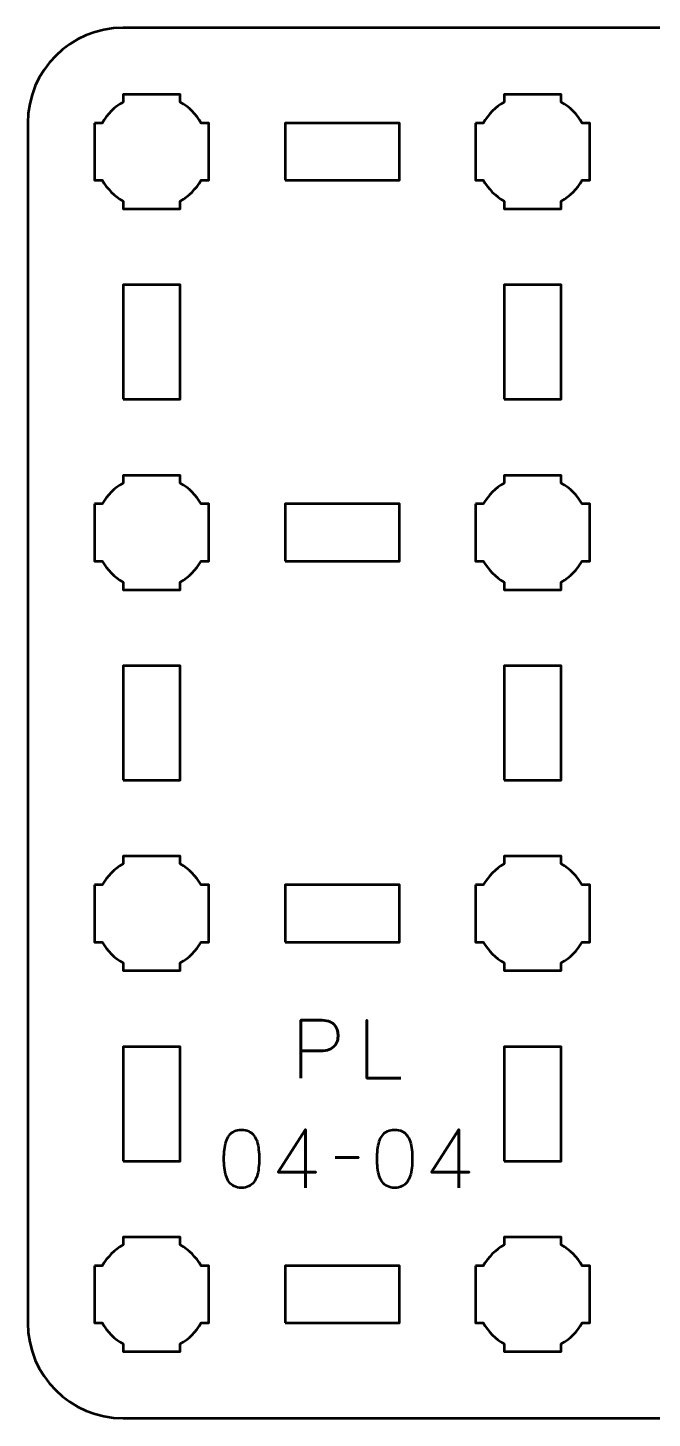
# Model space of a CAD drawing. Header units: centimetres. Extents: x -14.15 to -6.85, y -18.5 to -11.2.
# Drawn here: x -14.15 to -10.87, y -18.5 to -11.2 of the extents above; entities that cross this region are included whole.
import ezdxf

# ---------------------------------------------------------------- set-up
doc = ezdxf.new("R2010")
doc.units = ezdxf.units.CM
doc.header["$MEASUREMENT"] = 0
doc.layers.add('Layer 1', color=7, linetype='Continuous')

msp = doc.modelspace()

# ---------------------------------------------------------------- linework, layer by layer
at = {"layer": 'Layer 1', "lineweight": 53}
for points in [[(-12.8, -12), (-12.2, -12), (-12.2, -11.7), (-12.8, -11.7), (-12.8, -12)], [(-13.65, -13.15), (-13.35, -13.15), (-13.35, -12.55), (-13.65, -12.55), (-13.65, -13.15)], [(-11.65, -13.15), (-11.35, -13.15), (-11.35, -12.55), (-11.65, -12.55), (-11.65, -13.15)], [(-12.8, -14), (-12.2, -14), (-12.2, -13.7), (-12.8, -13.7), (-12.8, -14)], [(-13.65, -15.15), (-13.35, -15.15), (-13.35, -14.55), (-13.65, -14.55), (-13.65, -15.15)], [(-11.65, -15.15), (-11.35, -15.15), (-11.35, -14.55), (-11.65, -14.55), (-11.65, -15.15)], [(-12.8, -16), (-12.2, -16), (-12.2, -15.7), (-12.8, -15.7), (-12.8, -16)], [(-13.65, -17.15), (-13.35, -17.15), (-13.35, -16.55), (-13.65, -16.55), (-13.65, -17.15)], [(-11.65, -17.15), (-11.35, -17.15), (-11.35, -16.55), (-11.65, -16.55), (-11.65, -17.15)], [(-12.8, -18), (-12.2, -18), (-12.2, -17.7), (-12.8, -17.7), (-12.8, -18)]]:
    msp.add_lwpolyline(points, close=True, dxfattribs=at)
for points, knots in [([(-14.15, -18), (-14.15, -18), (-14.15, -11.7), (-14.15, -11.7), (-14.15, -11.7), (-14.15, -11.42391), (-13.92609, -11.2), (-13.65, -11.2), (-13.65, -11.2), (-13.65, -11.2), (-7.35, -11.2), (-7.35, -11.2), (-7.35, -11.2), (-7.07391, -11.2), (-6.85, -11.42391), (-6.85, -11.7), (-6.85, -11.7), (-6.85, -11.7), (-6.85, -18), (-6.85, -18), (-6.85, -18), (-6.85, -18.27609), (-7.07391, -18.5), (-7.35, -18.5), (-7.35, -18.5), (-7.35, -18.5), (-13.65, -18.5), (-13.65, -18.5), (-13.65, -18.5), (-13.92609, -18.5), (-14.15, -18.27609), (-14.15, -18)], [0, 0, 0, 0, 0.125, 0.125, 0.125, 0.125, 0.25, 0.25, 0.25, 0.25, 0.375, 0.375, 0.375, 0.375, 0.5, 0.5, 0.5, 0.5, 0.625, 0.625, 0.625, 0.625, 0.75, 0.75, 0.75, 0.75, 0.875, 0.875, 0.875, 0.875, 1, 1, 1, 1]), ([(-13.8, -11.7), (-13.8, -11.7), (-13.75985, -11.7), (-13.75985, -11.7), (-13.75985, -11.7), (-13.7335, -11.65447), (-13.69553, -11.6165), (-13.65, -11.59015), (-13.65, -11.59015), (-13.65, -11.59015), (-13.65, -11.55), (-13.65, -11.55), (-13.65, -11.55), (-13.65, -11.55), (-13.5, -11.55), (-13.5, -11.55), (-13.5, -11.55), (-13.5, -11.55), (-13.35, -11.55), (-13.35, -11.55), (-13.35, -11.55), (-13.35, -11.55), (-13.35, -11.59015), (-13.35, -11.59015), (-13.35, -11.59015), (-13.30447, -11.6165), (-13.2665, -11.65447), (-13.24015, -11.7), (-13.24015, -11.7), (-13.24015, -11.7), (-13.2, -11.7), (-13.2, -11.7), (-13.2, -11.7), (-13.2, -11.7), (-13.2, -11.85), (-13.2, -11.85), (-13.2, -11.85), (-13.2, -11.85), (-13.2, -12), (-13.2, -12), (-13.2, -12), (-13.2, -12), (-13.24015, -12), (-13.24015, -12), (-13.24015, -12), (-13.2665, -12.04553), (-13.30447, -12.0835), (-13.35, -12.10985), (-13.35, -12.10985), (-13.35, -12.10985), (-13.35, -12.15), (-13.35, -12.15), (-13.35, -12.15), (-13.35, -12.15), (-13.5, -12.15), (-13.5, -12.15), (-13.5, -12.15), (-13.5, -12.15), (-13.65, -12.15), (-13.65, -12.15), (-13.65, -12.15), (-13.65, -12.15), (-13.65, -12.10985), (-13.65, -12.10985), (-13.65, -12.10985), (-13.69553, -12.0835), (-13.7335, -12.04553), (-13.75985, -12), (-13.75985, -12), (-13.75985, -12), (-13.8, -12), (-13.8, -12), (-13.8, -12), (-13.8, -12), (-13.8, -11.85), (-13.8, -11.85), (-13.8, -11.85), (-13.8, -11.85), (-13.8, -11.7), (-13.8, -11.7)], [0, 0, 0, 0, 0.05, 0.05, 0.05, 0.05, 0.1, 0.1, 0.1, 0.1, 0.15, 0.15, 0.15, 0.15, 0.2, 0.2, 0.2, 0.2, 0.25, 0.25, 0.25, 0.25, 0.3, 0.3, 0.3, 0.3, 0.35, 0.35, 0.35, 0.35, 0.4, 0.4, 0.4, 0.4, 0.45, 0.45, 0.45, 0.45, 0.5, 0.5, 0.5, 0.5, 0.55, 0.55, 0.55, 0.55, 0.6, 0.6, 0.6, 0.6, 0.65, 0.65, 0.65, 0.65, 0.7, 0.7, 0.7, 0.7, 0.75, 0.75, 0.75, 0.75, 0.8, 0.8, 0.8, 0.8, 0.85, 0.85, 0.85, 0.85, 0.9, 0.9, 0.9, 0.9, 0.95, 0.95, 0.95, 0.95, 1, 1, 1, 1]), ([(-11.8, -11.7), (-11.8, -11.7), (-11.75985, -11.7), (-11.75985, -11.7), (-11.75985, -11.7), (-11.7335, -11.65447), (-11.69553, -11.6165), (-11.65, -11.59015), (-11.65, -11.59015), (-11.65, -11.59015), (-11.65, -11.55), (-11.65, -11.55), (-11.65, -11.55), (-11.65, -11.55), (-11.5, -11.55), (-11.5, -11.55), (-11.5, -11.55), (-11.5, -11.55), (-11.35, -11.55), (-11.35, -11.55), (-11.35, -11.55), (-11.35, -11.55), (-11.35, -11.59015), (-11.35, -11.59015), (-11.35, -11.59015), (-11.30447, -11.6165), (-11.2665, -11.65447), (-11.24015, -11.7), (-11.24015, -11.7), (-11.24015, -11.7), (-11.2, -11.7), (-11.2, -11.7), (-11.2, -11.7), (-11.2, -11.7), (-11.2, -11.85), (-11.2, -11.85), (-11.2, -11.85), (-11.2, -11.85), (-11.2, -12), (-11.2, -12), (-11.2, -12), (-11.2, -12), (-11.24015, -12), (-11.24015, -12), (-11.24015, -12), (-11.2665, -12.04553), (-11.30447, -12.0835), (-11.35, -12.10985), (-11.35, -12.10985), (-11.35, -12.10985), (-11.35, -12.15), (-11.35, -12.15), (-11.35, -12.15), (-11.35, -12.15), (-11.5, -12.15), (-11.5, -12.15), (-11.5, -12.15), (-11.5, -12.15), (-11.65, -12.15), (-11.65, -12.15), (-11.65, -12.15), (-11.65, -12.15), (-11.65, -12.10985), (-11.65, -12.10985), (-11.65, -12.10985), (-11.69553, -12.0835), (-11.7335, -12.04553), (-11.75985, -12), (-11.75985, -12), (-11.75985, -12), (-11.8, -12), (-11.8, -12), (-11.8, -12), (-11.8, -12), (-11.8, -11.85), (-11.8, -11.85), (-11.8, -11.85), (-11.8, -11.85), (-11.8, -11.7), (-11.8, -11.7)], [0, 0, 0, 0, 0.05, 0.05, 0.05, 0.05, 0.1, 0.1, 0.1, 0.1, 0.15, 0.15, 0.15, 0.15, 0.2, 0.2, 0.2, 0.2, 0.25, 0.25, 0.25, 0.25, 0.3, 0.3, 0.3, 0.3, 0.35, 0.35, 0.35, 0.35, 0.4, 0.4, 0.4, 0.4, 0.45, 0.45, 0.45, 0.45, 0.5, 0.5, 0.5, 0.5, 0.55, 0.55, 0.55, 0.55, 0.6, 0.6, 0.6, 0.6, 0.65, 0.65, 0.65, 0.65, 0.7, 0.7, 0.7, 0.7, 0.75, 0.75, 0.75, 0.75, 0.8, 0.8, 0.8, 0.8, 0.85, 0.85, 0.85, 0.85, 0.9, 0.9, 0.9, 0.9, 0.95, 0.95, 0.95, 0.95, 1, 1, 1, 1]), ([(-13.8, -13.7), (-13.8, -13.7), (-13.75985, -13.7), (-13.75985, -13.7), (-13.75985, -13.7), (-13.7335, -13.65447), (-13.69553, -13.6165), (-13.65, -13.59015), (-13.65, -13.59015), (-13.65, -13.59015), (-13.65, -13.55), (-13.65, -13.55), (-13.65, -13.55), (-13.65, -13.55), (-13.5, -13.55), (-13.5, -13.55), (-13.5, -13.55), (-13.5, -13.55), (-13.35, -13.55), (-13.35, -13.55), (-13.35, -13.55), (-13.35, -13.55), (-13.35, -13.59015), (-13.35, -13.59015), (-13.35, -13.59015), (-13.30447, -13.6165), (-13.2665, -13.65447), (-13.24015, -13.7), (-13.24015, -13.7), (-13.24015, -13.7), (-13.2, -13.7), (-13.2, -13.7), (-13.2, -13.7), (-13.2, -13.7), (-13.2, -13.85), (-13.2, -13.85), (-13.2, -13.85), (-13.2, -13.85), (-13.2, -14), (-13.2, -14), (-13.2, -14), (-13.2, -14), (-13.24015, -14), (-13.24015, -14), (-13.24015, -14), (-13.2665, -14.04553), (-13.30447, -14.0835), (-13.35, -14.10985), (-13.35, -14.10985), (-13.35, -14.10985), (-13.35, -14.15), (-13.35, -14.15), (-13.35, -14.15), (-13.35, -14.15), (-13.5, -14.15), (-13.5, -14.15), (-13.5, -14.15), (-13.5, -14.15), (-13.65, -14.15), (-13.65, -14.15), (-13.65, -14.15), (-13.65, -14.15), (-13.65, -14.10985), (-13.65, -14.10985), (-13.65, -14.10985), (-13.69553, -14.0835), (-13.7335, -14.04553), (-13.75985, -14), (-13.75985, -14), (-13.75985, -14), (-13.8, -14), (-13.8, -14), (-13.8, -14), (-13.8, -14), (-13.8, -13.85), (-13.8, -13.85), (-13.8, -13.85), (-13.8, -13.85), (-13.8, -13.7), (-13.8, -13.7)], [0, 0, 0, 0, 0.05, 0.05, 0.05, 0.05, 0.1, 0.1, 0.1, 0.1, 0.15, 0.15, 0.15, 0.15, 0.2, 0.2, 0.2, 0.2, 0.25, 0.25, 0.25, 0.25, 0.3, 0.3, 0.3, 0.3, 0.35, 0.35, 0.35, 0.35, 0.4, 0.4, 0.4, 0.4, 0.45, 0.45, 0.45, 0.45, 0.5, 0.5, 0.5, 0.5, 0.55, 0.55, 0.55, 0.55, 0.6, 0.6, 0.6, 0.6, 0.65, 0.65, 0.65, 0.65, 0.7, 0.7, 0.7, 0.7, 0.75, 0.75, 0.75, 0.75, 0.8, 0.8, 0.8, 0.8, 0.85, 0.85, 0.85, 0.85, 0.9, 0.9, 0.9, 0.9, 0.95, 0.95, 0.95, 0.95, 1, 1, 1, 1]), ([(-11.8, -13.7), (-11.8, -13.7), (-11.75985, -13.7), (-11.75985, -13.7), (-11.75985, -13.7), (-11.7335, -13.65447), (-11.69553, -13.6165), (-11.65, -13.59015), (-11.65, -13.59015), (-11.65, -13.59015), (-11.65, -13.55), (-11.65, -13.55), (-11.65, -13.55), (-11.65, -13.55), (-11.5, -13.55), (-11.5, -13.55), (-11.5, -13.55), (-11.5, -13.55), (-11.35, -13.55), (-11.35, -13.55), (-11.35, -13.55), (-11.35, -13.55), (-11.35, -13.59015), (-11.35, -13.59015), (-11.35, -13.59015), (-11.30447, -13.6165), (-11.2665, -13.65447), (-11.24015, -13.7), (-11.24015, -13.7), (-11.24015, -13.7), (-11.2, -13.7), (-11.2, -13.7), (-11.2, -13.7), (-11.2, -13.7), (-11.2, -13.85), (-11.2, -13.85), (-11.2, -13.85), (-11.2, -13.85), (-11.2, -14), (-11.2, -14), (-11.2, -14), (-11.2, -14), (-11.24015, -14), (-11.24015, -14), (-11.24015, -14), (-11.2665, -14.04553), (-11.30447, -14.0835), (-11.35, -14.10985), (-11.35, -14.10985), (-11.35, -14.10985), (-11.35, -14.15), (-11.35, -14.15), (-11.35, -14.15), (-11.35, -14.15), (-11.5, -14.15), (-11.5, -14.15), (-11.5, -14.15), (-11.5, -14.15), (-11.65, -14.15), (-11.65, -14.15), (-11.65, -14.15), (-11.65, -14.15), (-11.65, -14.10985), (-11.65, -14.10985), (-11.65, -14.10985), (-11.69553, -14.0835), (-11.7335, -14.04553), (-11.75985, -14), (-11.75985, -14), (-11.75985, -14), (-11.8, -14), (-11.8, -14), (-11.8, -14), (-11.8, -14), (-11.8, -13.85), (-11.8, -13.85), (-11.8, -13.85), (-11.8, -13.85), (-11.8, -13.7), (-11.8, -13.7)], [0, 0, 0, 0, 0.05, 0.05, 0.05, 0.05, 0.1, 0.1, 0.1, 0.1, 0.15, 0.15, 0.15, 0.15, 0.2, 0.2, 0.2, 0.2, 0.25, 0.25, 0.25, 0.25, 0.3, 0.3, 0.3, 0.3, 0.35, 0.35, 0.35, 0.35, 0.4, 0.4, 0.4, 0.4, 0.45, 0.45, 0.45, 0.45, 0.5, 0.5, 0.5, 0.5, 0.55, 0.55, 0.55, 0.55, 0.6, 0.6, 0.6, 0.6, 0.65, 0.65, 0.65, 0.65, 0.7, 0.7, 0.7, 0.7, 0.75, 0.75, 0.75, 0.75, 0.8, 0.8, 0.8, 0.8, 0.85, 0.85, 0.85, 0.85, 0.9, 0.9, 0.9, 0.9, 0.95, 0.95, 0.95, 0.95, 1, 1, 1, 1]), ([(-13.8, -15.7), (-13.8, -15.7), (-13.75985, -15.7), (-13.75985, -15.7), (-13.75985, -15.7), (-13.7335, -15.65447), (-13.69553, -15.6165), (-13.65, -15.59015), (-13.65, -15.59015), (-13.65, -15.59015), (-13.65, -15.55), (-13.65, -15.55), (-13.65, -15.55), (-13.65, -15.55), (-13.5, -15.55), (-13.5, -15.55), (-13.5, -15.55), (-13.5, -15.55), (-13.35, -15.55), (-13.35, -15.55), (-13.35, -15.55), (-13.35, -15.55), (-13.35, -15.59015), (-13.35, -15.59015), (-13.35, -15.59015), (-13.30447, -15.6165), (-13.2665, -15.65447), (-13.24015, -15.7), (-13.24015, -15.7), (-13.24015, -15.7), (-13.2, -15.7), (-13.2, -15.7), (-13.2, -15.7), (-13.2, -15.7), (-13.2, -15.85), (-13.2, -15.85), (-13.2, -15.85), (-13.2, -15.85), (-13.2, -16), (-13.2, -16), (-13.2, -16), (-13.2, -16), (-13.24015, -16), (-13.24015, -16), (-13.24015, -16), (-13.2665, -16.04553), (-13.30447, -16.0835), (-13.35, -16.10985), (-13.35, -16.10985), (-13.35, -16.10985), (-13.35, -16.15), (-13.35, -16.15), (-13.35, -16.15), (-13.35, -16.15), (-13.5, -16.15), (-13.5, -16.15), (-13.5, -16.15), (-13.5, -16.15), (-13.65, -16.15), (-13.65, -16.15), (-13.65, -16.15), (-13.65, -16.15), (-13.65, -16.10985), (-13.65, -16.10985), (-13.65, -16.10985), (-13.69553, -16.0835), (-13.7335, -16.04553), (-13.75985, -16), (-13.75985, -16), (-13.75985, -16), (-13.8, -16), (-13.8, -16), (-13.8, -16), (-13.8, -16), (-13.8, -15.85), (-13.8, -15.85), (-13.8, -15.85), (-13.8, -15.85), (-13.8, -15.7), (-13.8, -15.7)], [0, 0, 0, 0, 0.05, 0.05, 0.05, 0.05, 0.1, 0.1, 0.1, 0.1, 0.15, 0.15, 0.15, 0.15, 0.2, 0.2, 0.2, 0.2, 0.25, 0.25, 0.25, 0.25, 0.3, 0.3, 0.3, 0.3, 0.35, 0.35, 0.35, 0.35, 0.4, 0.4, 0.4, 0.4, 0.45, 0.45, 0.45, 0.45, 0.5, 0.5, 0.5, 0.5, 0.55, 0.55, 0.55, 0.55, 0.6, 0.6, 0.6, 0.6, 0.65, 0.65, 0.65, 0.65, 0.7, 0.7, 0.7, 0.7, 0.75, 0.75, 0.75, 0.75, 0.8, 0.8, 0.8, 0.8, 0.85, 0.85, 0.85, 0.85, 0.9, 0.9, 0.9, 0.9, 0.95, 0.95, 0.95, 0.95, 1, 1, 1, 1]), ([(-11.8, -15.7), (-11.8, -15.7), (-11.75985, -15.7), (-11.75985, -15.7), (-11.75985, -15.7), (-11.7335, -15.65447), (-11.69553, -15.6165), (-11.65, -15.59015), (-11.65, -15.59015), (-11.65, -15.59015), (-11.65, -15.55), (-11.65, -15.55), (-11.65, -15.55), (-11.65, -15.55), (-11.5, -15.55), (-11.5, -15.55), (-11.5, -15.55), (-11.5, -15.55), (-11.35, -15.55), (-11.35, -15.55), (-11.35, -15.55), (-11.35, -15.55), (-11.35, -15.59015), (-11.35, -15.59015), (-11.35, -15.59015), (-11.30447, -15.6165), (-11.2665, -15.65447), (-11.24015, -15.7), (-11.24015, -15.7), (-11.24015, -15.7), (-11.2, -15.7), (-11.2, -15.7), (-11.2, -15.7), (-11.2, -15.7), (-11.2, -15.85), (-11.2, -15.85), (-11.2, -15.85), (-11.2, -15.85), (-11.2, -16), (-11.2, -16), (-11.2, -16), (-11.2, -16), (-11.24015, -16), (-11.24015, -16), (-11.24015, -16), (-11.2665, -16.04553), (-11.30447, -16.0835), (-11.35, -16.10985), (-11.35, -16.10985), (-11.35, -16.10985), (-11.35, -16.15), (-11.35, -16.15), (-11.35, -16.15), (-11.35, -16.15), (-11.5, -16.15), (-11.5, -16.15), (-11.5, -16.15), (-11.5, -16.15), (-11.65, -16.15), (-11.65, -16.15), (-11.65, -16.15), (-11.65, -16.15), (-11.65, -16.10985), (-11.65, -16.10985), (-11.65, -16.10985), (-11.69553, -16.0835), (-11.7335, -16.04553), (-11.75985, -16), (-11.75985, -16), (-11.75985, -16), (-11.8, -16), (-11.8, -16), (-11.8, -16), (-11.8, -16), (-11.8, -15.85), (-11.8, -15.85), (-11.8, -15.85), (-11.8, -15.85), (-11.8, -15.7), (-11.8, -15.7)], [0, 0, 0, 0, 0.05, 0.05, 0.05, 0.05, 0.1, 0.1, 0.1, 0.1, 0.15, 0.15, 0.15, 0.15, 0.2, 0.2, 0.2, 0.2, 0.25, 0.25, 0.25, 0.25, 0.3, 0.3, 0.3, 0.3, 0.35, 0.35, 0.35, 0.35, 0.4, 0.4, 0.4, 0.4, 0.45, 0.45, 0.45, 0.45, 0.5, 0.5, 0.5, 0.5, 0.55, 0.55, 0.55, 0.55, 0.6, 0.6, 0.6, 0.6, 0.65, 0.65, 0.65, 0.65, 0.7, 0.7, 0.7, 0.7, 0.75, 0.75, 0.75, 0.75, 0.8, 0.8, 0.8, 0.8, 0.85, 0.85, 0.85, 0.85, 0.9, 0.9, 0.9, 0.9, 0.95, 0.95, 0.95, 0.95, 1, 1, 1, 1]), ([(-13.8, -17.7), (-13.8, -17.7), (-13.75985, -17.7), (-13.75985, -17.7), (-13.75985, -17.7), (-13.7335, -17.65447), (-13.69553, -17.6165), (-13.65, -17.59015), (-13.65, -17.59015), (-13.65, -17.59015), (-13.65, -17.55), (-13.65, -17.55), (-13.65, -17.55), (-13.65, -17.55), (-13.5, -17.55), (-13.5, -17.55), (-13.5, -17.55), (-13.5, -17.55), (-13.35, -17.55), (-13.35, -17.55), (-13.35, -17.55), (-13.35, -17.55), (-13.35, -17.59015), (-13.35, -17.59015), (-13.35, -17.59015), (-13.30447, -17.6165), (-13.2665, -17.65447), (-13.24015, -17.7), (-13.24015, -17.7), (-13.24015, -17.7), (-13.2, -17.7), (-13.2, -17.7), (-13.2, -17.7), (-13.2, -17.7), (-13.2, -17.85), (-13.2, -17.85), (-13.2, -17.85), (-13.2, -17.85), (-13.2, -18), (-13.2, -18), (-13.2, -18), (-13.2, -18), (-13.24015, -18), (-13.24015, -18), (-13.24015, -18), (-13.2665, -18.04553), (-13.30447, -18.0835), (-13.35, -18.10985), (-13.35, -18.10985), (-13.35, -18.10985), (-13.35, -18.15), (-13.35, -18.15), (-13.35, -18.15), (-13.35, -18.15), (-13.5, -18.15), (-13.5, -18.15), (-13.5, -18.15), (-13.5, -18.15), (-13.65, -18.15), (-13.65, -18.15), (-13.65, -18.15), (-13.65, -18.15), (-13.65, -18.10985), (-13.65, -18.10985), (-13.65, -18.10985), (-13.69553, -18.0835), (-13.7335, -18.04553), (-13.75985, -18), (-13.75985, -18), (-13.75985, -18), (-13.8, -18), (-13.8, -18), (-13.8, -18), (-13.8, -18), (-13.8, -17.85), (-13.8, -17.85), (-13.8, -17.85), (-13.8, -17.85), (-13.8, -17.7), (-13.8, -17.7)], [0, 0, 0, 0, 0.05, 0.05, 0.05, 0.05, 0.1, 0.1, 0.1, 0.1, 0.15, 0.15, 0.15, 0.15, 0.2, 0.2, 0.2, 0.2, 0.25, 0.25, 0.25, 0.25, 0.3, 0.3, 0.3, 0.3, 0.35, 0.35, 0.35, 0.35, 0.4, 0.4, 0.4, 0.4, 0.45, 0.45, 0.45, 0.45, 0.5, 0.5, 0.5, 0.5, 0.55, 0.55, 0.55, 0.55, 0.6, 0.6, 0.6, 0.6, 0.65, 0.65, 0.65, 0.65, 0.7, 0.7, 0.7, 0.7, 0.75, 0.75, 0.75, 0.75, 0.8, 0.8, 0.8, 0.8, 0.85, 0.85, 0.85, 0.85, 0.9, 0.9, 0.9, 0.9, 0.95, 0.95, 0.95, 0.95, 1, 1, 1, 1]), ([(-11.8, -17.7), (-11.8, -17.7), (-11.75985, -17.7), (-11.75985, -17.7), (-11.75985, -17.7), (-11.7335, -17.65447), (-11.69553, -17.6165), (-11.65, -17.59015), (-11.65, -17.59015), (-11.65, -17.59015), (-11.65, -17.55), (-11.65, -17.55), (-11.65, -17.55), (-11.65, -17.55), (-11.5, -17.55), (-11.5, -17.55), (-11.5, -17.55), (-11.5, -17.55), (-11.35, -17.55), (-11.35, -17.55), (-11.35, -17.55), (-11.35, -17.55), (-11.35, -17.59015), (-11.35, -17.59015), (-11.35, -17.59015), (-11.30447, -17.6165), (-11.2665, -17.65447), (-11.24015, -17.7), (-11.24015, -17.7), (-11.24015, -17.7), (-11.2, -17.7), (-11.2, -17.7), (-11.2, -17.7), (-11.2, -17.7), (-11.2, -17.85), (-11.2, -17.85), (-11.2, -17.85), (-11.2, -17.85), (-11.2, -18), (-11.2, -18), (-11.2, -18), (-11.2, -18), (-11.24015, -18), (-11.24015, -18), (-11.24015, -18), (-11.2665, -18.04553), (-11.30447, -18.0835), (-11.35, -18.10985), (-11.35, -18.10985), (-11.35, -18.10985), (-11.35, -18.15), (-11.35, -18.15), (-11.35, -18.15), (-11.35, -18.15), (-11.5, -18.15), (-11.5, -18.15), (-11.5, -18.15), (-11.5, -18.15), (-11.65, -18.15), (-11.65, -18.15), (-11.65, -18.15), (-11.65, -18.15), (-11.65, -18.10985), (-11.65, -18.10985), (-11.65, -18.10985), (-11.69553, -18.0835), (-11.7335, -18.04553), (-11.75985, -18), (-11.75985, -18), (-11.75985, -18), (-11.8, -18), (-11.8, -18), (-11.8, -18), (-11.8, -18), (-11.8, -17.85), (-11.8, -17.85), (-11.8, -17.85), (-11.8, -17.85), (-11.8, -17.7), (-11.8, -17.7)], [0, 0, 0, 0, 0.05, 0.05, 0.05, 0.05, 0.1, 0.1, 0.1, 0.1, 0.15, 0.15, 0.15, 0.15, 0.2, 0.2, 0.2, 0.2, 0.25, 0.25, 0.25, 0.25, 0.3, 0.3, 0.3, 0.3, 0.35, 0.35, 0.35, 0.35, 0.4, 0.4, 0.4, 0.4, 0.45, 0.45, 0.45, 0.45, 0.5, 0.5, 0.5, 0.5, 0.55, 0.55, 0.55, 0.55, 0.6, 0.6, 0.6, 0.6, 0.65, 0.65, 0.65, 0.65, 0.7, 0.7, 0.7, 0.7, 0.75, 0.75, 0.75, 0.75, 0.8, 0.8, 0.8, 0.8, 0.85, 0.85, 0.85, 0.85, 0.9, 0.9, 0.9, 0.9, 0.95, 0.95, 0.95, 0.95, 1, 1, 1, 1])]:
    msp.add_open_spline(points, degree=3, knots=knots, dxfattribs=at)
at = {"layer": 'Layer 1', "color": 5, "lineweight": 53}
for points, knots in [([(-12.71716, -16.71494), (-12.71716, -16.71494), (-12.71716, -16.40972), (-12.71716, -16.40972), (-12.71716, -16.40972), (-12.71716, -16.40972), (-12.61979, -16.40972), (-12.61979, -16.40972), (-12.61979, -16.40972), (-12.60032, -16.40979), (-12.58431, -16.41198), (-12.57168, -16.41621), (-12.57168, -16.41621), (-12.55912, -16.42037), (-12.54924, -16.42616), (-12.54211, -16.4335), (-12.54211, -16.4335), (-12.53499, -16.44076), (-12.52991, -16.44909), (-12.5268, -16.45847), (-12.5268, -16.45847), (-12.52377, -16.46786), (-12.52201, -16.47766), (-12.52158, -16.48804), (-12.52158, -16.48804), (-12.52109, -16.49841), (-12.52229, -16.50857), (-12.52511, -16.51844), (-12.52511, -16.51844), (-12.528, -16.52832), (-12.53287, -16.53728), (-12.53986, -16.54533), (-12.53986, -16.54533), (-12.54677, -16.55337), (-12.55615, -16.55979), (-12.56794, -16.56452), (-12.56794, -16.56452), (-12.57972, -16.56931), (-12.59432, -16.57171), (-12.61175, -16.57185), (-12.61175, -16.57185), (-12.61175, -16.57185), (-12.71716, -16.57185), (-12.71716, -16.57185), (-12.71716, -16.57185), (-12.71716, -16.57185), (-12.61175, -16.57185), (-12.61175, -16.57185), (-12.61175, -16.57185), (-12.59468, -16.57171), (-12.58021, -16.56931), (-12.5685, -16.56452), (-12.5685, -16.56452), (-12.55672, -16.55979), (-12.54733, -16.55337), (-12.54028, -16.54533), (-12.54028, -16.54533), (-12.53329, -16.53728), (-12.52828, -16.52832), (-12.52532, -16.51844), (-12.52532, -16.51844), (-12.52236, -16.50857), (-12.52109, -16.49841), (-12.52158, -16.48804), (-12.52158, -16.48804), (-12.52201, -16.47766), (-12.52377, -16.46786), (-12.52694, -16.45847), (-12.52694, -16.45847), (-12.53005, -16.44909), (-12.53527, -16.44076), (-12.5424, -16.4335), (-12.5424, -16.4335), (-12.54959, -16.42616), (-12.55947, -16.42037), (-12.57203, -16.41621), (-12.57203, -16.41621), (-12.58466, -16.41198), (-12.60053, -16.40979), (-12.61979, -16.40972), (-12.61979, -16.40972), (-12.61979, -16.40972), (-12.71716, -16.40972), (-12.71716, -16.40972), (-12.71716, -16.40972), (-12.71716, -16.40972), (-12.71716, -16.71494), (-12.71716, -16.71494)], [0, 0, 0, 0, 0.0454545, 0.0454545, 0.0454545, 0.0454545, 0.0909091, 0.0909091, 0.0909091, 0.0909091, 0.1363636, 0.1363636, 0.1363636, 0.1363636, 0.1818182, 0.1818182, 0.1818182, 0.1818182, 0.2272727, 0.2272727, 0.2272727, 0.2272727, 0.2727273, 0.2727273, 0.2727273, 0.2727273, 0.3181818, 0.3181818, 0.3181818, 0.3181818, 0.3636364, 0.3636364, 0.3636364, 0.3636364, 0.4090909, 0.4090909, 0.4090909, 0.4090909, 0.4545455, 0.4545455, 0.4545455, 0.4545455, 0.5, 0.5, 0.5, 0.5, 0.5454545, 0.5454545, 0.5454545, 0.5454545, 0.5909091, 0.5909091, 0.5909091, 0.5909091, 0.6363636, 0.6363636, 0.6363636, 0.6363636, 0.6818182, 0.6818182, 0.6818182, 0.6818182, 0.7272727, 0.7272727, 0.7272727, 0.7272727, 0.7727273, 0.7727273, 0.7727273, 0.7727273, 0.8181818, 0.8181818, 0.8181818, 0.8181818, 0.8636364, 0.8636364, 0.8636364, 0.8636364, 0.9090909, 0.9090909, 0.9090909, 0.9090909, 0.9545455, 0.9545455, 0.9545455, 0.9545455, 1, 1, 1, 1]), ([(-12.19266, -16.71494), (-12.19266, -16.71494), (-12.37088, -16.71494), (-12.37088, -16.71494), (-12.37088, -16.71494), (-12.37088, -16.71494), (-12.37088, -16.40972), (-12.37088, -16.40972), (-12.37088, -16.40972), (-12.37088, -16.40972), (-12.37088, -16.71494), (-12.37088, -16.71494), (-12.37088, -16.71494), (-12.37088, -16.71494), (-12.19266, -16.71494), (-12.19266, -16.71494)], [0, 0, 0, 0, 0.25, 0.25, 0.25, 0.25, 0.5, 0.5, 0.5, 0.5, 0.75, 0.75, 0.75, 0.75, 1, 1, 1, 1]), ([(-13.02831, -17.29025), (-13.0135, -17.29018), (-13.00073, -17.28757), (-12.99007, -17.28249), (-12.99007, -17.28249), (-12.97949, -17.27741), (-12.97067, -17.27014), (-12.96362, -17.2609), (-12.96362, -17.2609), (-12.95663, -17.25159), (-12.95113, -17.24058), (-12.94704, -17.22788), (-12.94704, -17.22788), (-12.94301, -17.21518), (-12.94012, -17.20128), (-12.9385, -17.18604), (-12.9385, -17.18604), (-12.9368, -17.1708), (-12.93596, -17.15478), (-12.93603, -17.13785), (-12.93603, -17.13785), (-12.93596, -17.12099), (-12.9368, -17.10497), (-12.9385, -17.0898), (-12.9385, -17.0898), (-12.94012, -17.07463), (-12.94301, -17.06066), (-12.94704, -17.04796), (-12.94704, -17.04796), (-12.95113, -17.03533), (-12.95663, -17.02433), (-12.96362, -17.01494), (-12.96362, -17.01494), (-12.97067, -17.00563), (-12.97949, -16.99836), (-12.99007, -16.99328), (-12.99007, -16.99328), (-13.00073, -16.98813), (-13.0135, -16.98552), (-13.02831, -16.98545), (-13.02831, -16.98545), (-13.04313, -16.98552), (-13.0559, -16.98813), (-13.06656, -16.99328), (-13.06656, -16.99328), (-13.07714, -16.99836), (-13.08596, -17.00563), (-13.09301, -17.01494), (-13.09301, -17.01494), (-13.1, -17.02433), (-13.1055, -17.03533), (-13.10959, -17.04796), (-13.10959, -17.04796), (-13.11362, -17.06066), (-13.11651, -17.07463), (-13.11813, -17.0898), (-13.11813, -17.0898), (-13.11982, -17.10497), (-13.12067, -17.12099), (-13.1206, -17.13785), (-13.1206, -17.13785), (-13.12067, -17.15478), (-13.11982, -17.1708), (-13.11813, -17.18604), (-13.11813, -17.18604), (-13.11651, -17.20128), (-13.11362, -17.21518), (-13.10959, -17.22788), (-13.10959, -17.22788), (-13.1055, -17.24058), (-13.1, -17.25159), (-13.09301, -17.2609), (-13.09301, -17.2609), (-13.08596, -17.27014), (-13.07714, -17.27741), (-13.06656, -17.28249), (-13.06656, -17.28249), (-13.0559, -17.28757), (-13.04313, -17.29018), (-13.02831, -17.29025)], [0, 0, 0, 0, 0.05, 0.05, 0.05, 0.05, 0.1, 0.1, 0.1, 0.1, 0.15, 0.15, 0.15, 0.15, 0.2, 0.2, 0.2, 0.2, 0.25, 0.25, 0.25, 0.25, 0.3, 0.3, 0.3, 0.3, 0.35, 0.35, 0.35, 0.35, 0.4, 0.4, 0.4, 0.4, 0.45, 0.45, 0.45, 0.45, 0.5, 0.5, 0.5, 0.5, 0.55, 0.55, 0.55, 0.55, 0.6, 0.6, 0.6, 0.6, 0.65, 0.65, 0.65, 0.65, 0.7, 0.7, 0.7, 0.7, 0.75, 0.75, 0.75, 0.75, 0.8, 0.8, 0.8, 0.8, 0.85, 0.85, 0.85, 0.85, 0.9, 0.9, 0.9, 0.9, 0.95, 0.95, 0.95, 0.95, 1, 1, 1, 1]), ([(-13.02831, -17.29025), (-13.0135, -17.29018), (-13.00073, -17.28757), (-12.99007, -17.28249), (-12.99007, -17.28249), (-12.97949, -17.27741), (-12.97067, -17.27014), (-12.96362, -17.2609), (-12.96362, -17.2609), (-12.95663, -17.25159), (-12.95113, -17.24058), (-12.94704, -17.22788), (-12.94704, -17.22788), (-12.94301, -17.21518), (-12.94012, -17.20128), (-12.9385, -17.18604), (-12.9385, -17.18604), (-12.9368, -17.1708), (-12.93596, -17.15478), (-12.93603, -17.13785), (-12.93603, -17.13785), (-12.93596, -17.12099), (-12.9368, -17.10497), (-12.9385, -17.0898), (-12.9385, -17.0898), (-12.94012, -17.07463), (-12.94301, -17.06066), (-12.94704, -17.04796), (-12.94704, -17.04796), (-12.95113, -17.03533), (-12.95663, -17.02433), (-12.96362, -17.01494), (-12.96362, -17.01494), (-12.97067, -17.00563), (-12.97949, -16.99836), (-12.99007, -16.99328), (-12.99007, -16.99328), (-13.00073, -16.98813), (-13.0135, -16.98552), (-13.02831, -16.98545), (-13.02831, -16.98545), (-13.04313, -16.98552), (-13.0559, -16.98813), (-13.06656, -16.99328), (-13.06656, -16.99328), (-13.07714, -16.99836), (-13.08596, -17.00563), (-13.09301, -17.01494), (-13.09301, -17.01494), (-13.1, -17.02433), (-13.1055, -17.03533), (-13.10959, -17.04796), (-13.10959, -17.04796), (-13.11362, -17.06066), (-13.11651, -17.07463), (-13.11813, -17.0898), (-13.11813, -17.0898), (-13.11982, -17.10497), (-13.12067, -17.12099), (-13.1206, -17.13785), (-13.1206, -17.13785), (-13.12067, -17.15478), (-13.11982, -17.1708), (-13.11813, -17.18604), (-13.11813, -17.18604), (-13.11651, -17.20128), (-13.11362, -17.21518), (-13.10959, -17.22788), (-13.10959, -17.22788), (-13.1055, -17.24058), (-13.1, -17.25159), (-13.09301, -17.2609), (-13.09301, -17.2609), (-13.08596, -17.27014), (-13.07714, -17.27741), (-13.06656, -17.28249), (-13.06656, -17.28249), (-13.0559, -17.28757), (-13.04313, -17.29018), (-13.02831, -17.29025)], [0, 0, 0, 0, 0.05, 0.05, 0.05, 0.05, 0.1, 0.1, 0.1, 0.1, 0.15, 0.15, 0.15, 0.15, 0.2, 0.2, 0.2, 0.2, 0.25, 0.25, 0.25, 0.25, 0.3, 0.3, 0.3, 0.3, 0.35, 0.35, 0.35, 0.35, 0.4, 0.4, 0.4, 0.4, 0.45, 0.45, 0.45, 0.45, 0.5, 0.5, 0.5, 0.5, 0.55, 0.55, 0.55, 0.55, 0.6, 0.6, 0.6, 0.6, 0.65, 0.65, 0.65, 0.65, 0.7, 0.7, 0.7, 0.7, 0.75, 0.75, 0.75, 0.75, 0.8, 0.8, 0.8, 0.8, 0.85, 0.85, 0.85, 0.85, 0.9, 0.9, 0.9, 0.9, 0.95, 0.95, 0.95, 0.95, 1, 1, 1, 1]), ([(-12.69177, -17.29025), (-12.69177, -17.29025), (-12.69177, -16.98503), (-12.69177, -16.98503), (-12.69177, -16.98503), (-12.69177, -16.98503), (-12.8357, -17.20897), (-12.8357, -17.20897), (-12.8357, -17.20897), (-12.8357, -17.20897), (-12.63758, -17.20897), (-12.63758, -17.20897), (-12.63758, -17.20897), (-12.63758, -17.20897), (-12.8357, -17.20897), (-12.8357, -17.20897), (-12.8357, -17.20897), (-12.8357, -17.20897), (-12.69177, -16.98503), (-12.69177, -16.98503), (-12.69177, -16.98503), (-12.69177, -16.98503), (-12.69177, -17.29025), (-12.69177, -17.29025)], [0, 0, 0, 0, 0.1666667, 0.1666667, 0.1666667, 0.1666667, 0.3333333, 0.3333333, 0.3333333, 0.3333333, 0.5, 0.5, 0.5, 0.5, 0.6666667, 0.6666667, 0.6666667, 0.6666667, 0.8333333, 0.8333333, 0.8333333, 0.8333333, 1, 1, 1, 1]), ([(-12.22441, -17.29025), (-12.2096, -17.29018), (-12.19683, -17.28757), (-12.18617, -17.28249), (-12.18617, -17.28249), (-12.17559, -17.27741), (-12.16677, -17.27014), (-12.15972, -17.2609), (-12.15972, -17.2609), (-12.15273, -17.25159), (-12.14723, -17.24058), (-12.14314, -17.22788), (-12.14314, -17.22788), (-12.13911, -17.21518), (-12.13622, -17.20128), (-12.1346, -17.18604), (-12.1346, -17.18604), (-12.1329, -17.1708), (-12.13206, -17.15478), (-12.13213, -17.13785), (-12.13213, -17.13785), (-12.13206, -17.12099), (-12.1329, -17.10497), (-12.1346, -17.0898), (-12.1346, -17.0898), (-12.13622, -17.07463), (-12.13911, -17.06066), (-12.14314, -17.04796), (-12.14314, -17.04796), (-12.14723, -17.03533), (-12.15273, -17.02433), (-12.15972, -17.01494), (-12.15972, -17.01494), (-12.16677, -17.00563), (-12.17559, -16.99836), (-12.18617, -16.99328), (-12.18617, -16.99328), (-12.19683, -16.98813), (-12.2096, -16.98552), (-12.22441, -16.98545), (-12.22441, -16.98545), (-12.23923, -16.98552), (-12.252, -16.98813), (-12.26266, -16.99328), (-12.26266, -16.99328), (-12.27324, -16.99836), (-12.28206, -17.00563), (-12.28911, -17.01494), (-12.28911, -17.01494), (-12.2961, -17.02433), (-12.3016, -17.03533), (-12.30569, -17.04796), (-12.30569, -17.04796), (-12.30972, -17.06066), (-12.31261, -17.07463), (-12.31423, -17.0898), (-12.31423, -17.0898), (-12.31592, -17.10497), (-12.31677, -17.12099), (-12.3167, -17.13785), (-12.3167, -17.13785), (-12.31677, -17.15478), (-12.31592, -17.1708), (-12.31423, -17.18604), (-12.31423, -17.18604), (-12.31261, -17.20128), (-12.30972, -17.21518), (-12.30569, -17.22788), (-12.30569, -17.22788), (-12.3016, -17.24058), (-12.2961, -17.25159), (-12.28911, -17.2609), (-12.28911, -17.2609), (-12.28206, -17.27014), (-12.27324, -17.27741), (-12.26266, -17.28249), (-12.26266, -17.28249), (-12.252, -17.28757), (-12.23923, -17.29018), (-12.22441, -17.29025)], [0, 0, 0, 0, 0.05, 0.05, 0.05, 0.05, 0.1, 0.1, 0.1, 0.1, 0.15, 0.15, 0.15, 0.15, 0.2, 0.2, 0.2, 0.2, 0.25, 0.25, 0.25, 0.25, 0.3, 0.3, 0.3, 0.3, 0.35, 0.35, 0.35, 0.35, 0.4, 0.4, 0.4, 0.4, 0.45, 0.45, 0.45, 0.45, 0.5, 0.5, 0.5, 0.5, 0.55, 0.55, 0.55, 0.55, 0.6, 0.6, 0.6, 0.6, 0.65, 0.65, 0.65, 0.65, 0.7, 0.7, 0.7, 0.7, 0.75, 0.75, 0.75, 0.75, 0.8, 0.8, 0.8, 0.8, 0.85, 0.85, 0.85, 0.85, 0.9, 0.9, 0.9, 0.9, 0.95, 0.95, 0.95, 0.95, 1, 1, 1, 1]), ([(-12.22441, -17.29025), (-12.2096, -17.29018), (-12.19683, -17.28757), (-12.18617, -17.28249), (-12.18617, -17.28249), (-12.17559, -17.27741), (-12.16677, -17.27014), (-12.15972, -17.2609), (-12.15972, -17.2609), (-12.15273, -17.25159), (-12.14723, -17.24058), (-12.14314, -17.22788), (-12.14314, -17.22788), (-12.13911, -17.21518), (-12.13622, -17.20128), (-12.1346, -17.18604), (-12.1346, -17.18604), (-12.1329, -17.1708), (-12.13206, -17.15478), (-12.13213, -17.13785), (-12.13213, -17.13785), (-12.13206, -17.12099), (-12.1329, -17.10497), (-12.1346, -17.0898), (-12.1346, -17.0898), (-12.13622, -17.07463), (-12.13911, -17.06066), (-12.14314, -17.04796), (-12.14314, -17.04796), (-12.14723, -17.03533), (-12.15273, -17.02433), (-12.15972, -17.01494), (-12.15972, -17.01494), (-12.16677, -17.00563), (-12.17559, -16.99836), (-12.18617, -16.99328), (-12.18617, -16.99328), (-12.19683, -16.98813), (-12.2096, -16.98552), (-12.22441, -16.98545), (-12.22441, -16.98545), (-12.23923, -16.98552), (-12.252, -16.98813), (-12.26266, -16.99328), (-12.26266, -16.99328), (-12.27324, -16.99836), (-12.28206, -17.00563), (-12.28911, -17.01494), (-12.28911, -17.01494), (-12.2961, -17.02433), (-12.3016, -17.03533), (-12.30569, -17.04796), (-12.30569, -17.04796), (-12.30972, -17.06066), (-12.31261, -17.07463), (-12.31423, -17.0898), (-12.31423, -17.0898), (-12.31592, -17.10497), (-12.31677, -17.12099), (-12.3167, -17.13785), (-12.3167, -17.13785), (-12.31677, -17.15478), (-12.31592, -17.1708), (-12.31423, -17.18604), (-12.31423, -17.18604), (-12.31261, -17.20128), (-12.30972, -17.21518), (-12.30569, -17.22788), (-12.30569, -17.22788), (-12.3016, -17.24058), (-12.2961, -17.25159), (-12.28911, -17.2609), (-12.28911, -17.2609), (-12.28206, -17.27014), (-12.27324, -17.27741), (-12.26266, -17.28249), (-12.26266, -17.28249), (-12.252, -17.28757), (-12.23923, -17.29018), (-12.22441, -17.29025)], [0, 0, 0, 0, 0.05, 0.05, 0.05, 0.05, 0.1, 0.1, 0.1, 0.1, 0.15, 0.15, 0.15, 0.15, 0.2, 0.2, 0.2, 0.2, 0.25, 0.25, 0.25, 0.25, 0.3, 0.3, 0.3, 0.3, 0.35, 0.35, 0.35, 0.35, 0.4, 0.4, 0.4, 0.4, 0.45, 0.45, 0.45, 0.45, 0.5, 0.5, 0.5, 0.5, 0.55, 0.55, 0.55, 0.55, 0.6, 0.6, 0.6, 0.6, 0.65, 0.65, 0.65, 0.65, 0.7, 0.7, 0.7, 0.7, 0.75, 0.75, 0.75, 0.75, 0.8, 0.8, 0.8, 0.8, 0.85, 0.85, 0.85, 0.85, 0.9, 0.9, 0.9, 0.9, 0.95, 0.95, 0.95, 0.95, 1, 1, 1, 1]), ([(-11.88787, -17.29025), (-11.88787, -17.29025), (-11.88787, -16.98503), (-11.88787, -16.98503), (-11.88787, -16.98503), (-11.88787, -16.98503), (-12.0318, -17.20897), (-12.0318, -17.20897), (-12.0318, -17.20897), (-12.0318, -17.20897), (-11.83368, -17.20897), (-11.83368, -17.20897), (-11.83368, -17.20897), (-11.83368, -17.20897), (-12.0318, -17.20897), (-12.0318, -17.20897), (-12.0318, -17.20897), (-12.0318, -17.20897), (-11.88787, -16.98503), (-11.88787, -16.98503), (-11.88787, -16.98503), (-11.88787, -16.98503), (-11.88787, -17.29025), (-11.88787, -17.29025)], [0, 0, 0, 0, 0.1666667, 0.1666667, 0.1666667, 0.1666667, 0.3333333, 0.3333333, 0.3333333, 0.3333333, 0.5, 0.5, 0.5, 0.5, 0.6666667, 0.6666667, 0.6666667, 0.6666667, 0.8333333, 0.8333333, 0.8333333, 0.8333333, 1, 1, 1, 1]), ([(-12.53683, -17.13065), (-12.53683, -17.13065), (-12.41364, -17.13065), (-12.41364, -17.13065), (-12.41364, -17.13065), (-12.41364, -17.13065), (-12.53683, -17.13065), (-12.53683, -17.13065)], [0, 0, 0, 0, 0.5, 0.5, 0.5, 0.5, 1, 1, 1, 1])]:
    msp.add_open_spline(points, degree=3, knots=knots, dxfattribs=at)

doc.saveas('drawing.dxf')
